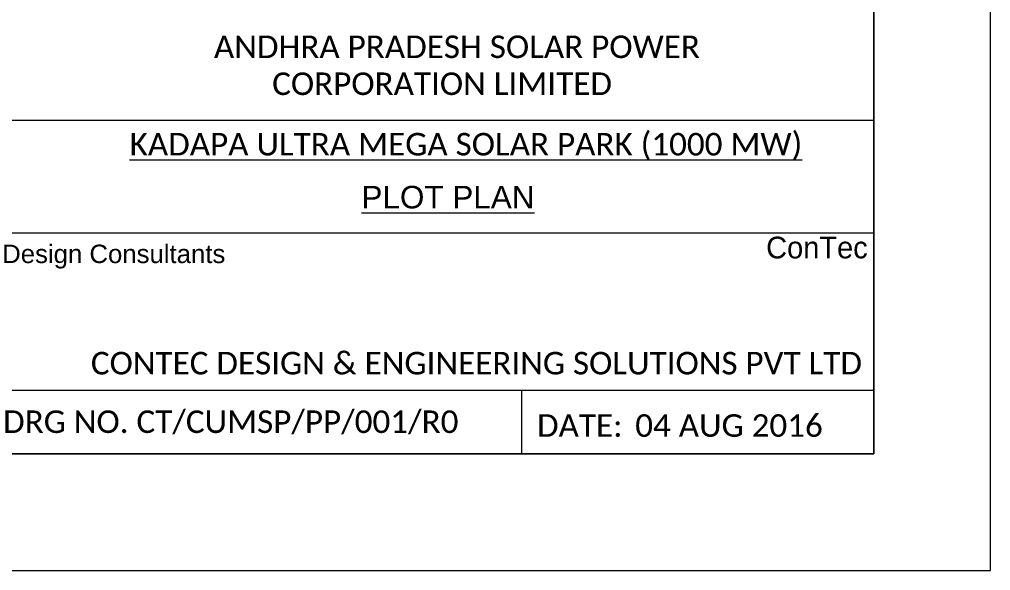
# Model space of a CAD drawing. Header units: metres. Extents: x 199095 to 216734, y 1644234 to 1657008.
# Drawn here: x 212570 to 216734, y 1644234 to 1646596 of the extents above; entities that cross this region are included whole.
import ezdxf
from ezdxf.enums import TextEntityAlignment as Align

# ---------------------------------------------------------------- set-up
doc = ezdxf.new("R2010")
doc.units = ezdxf.units.M
doc.layers.add('STREAM', color=141, linetype='Continuous', lineweight=0)
doc.layers.add('text', color=7, linetype='Continuous')
doc.styles.add('ARI', font='arial.ttf')
doc.styles.get("Standard").update_dxf_attribs({"font": 'ARIALN.TTF'})
doc.styles.add('style5', font='MTCORSVA.TTF')

msp = doc.modelspace()

# ---------------------------------------------------------------- linework, layer by layer
at = {"linetype": 'Continuous', "lineweight": 9, "ltscale": 50}
msp.add_lwpolyline([(212452.3, 1646645.8), (216233.6, 1646645.8), (216233.6, 1644733.9), (212452.3, 1644733.9)], close=True, dxfattribs=at)
for points in [[(212452.3, 1646163.8), (216233.6, 1646163.8)], [(212452.3, 1645681.7), (216233.6, 1645681.7)], [(212452.3, 1645006.9), (216233.6, 1645006.9)], [(214722.5, 1645006.9), (214722.5, 1644733.9)]]:
    msp.add_lwpolyline(points, dxfattribs=at)
at = {"layer": 'STREAM', "linetype": 'ByBlock', "lineweight": 9}
msp.add_lwpolyline([(199094.7, 1644233.9), (216733.6, 1644233.9), (216733.6, 1657000), (199094.7, 1657000)], close=True, dxfattribs=at)
msp.add_lwpolyline([(213350, 1656500), (199594.7, 1656500), (199594.7, 1644733.9), (216233.6, 1644733.9), (216233.6, 1656500), (213719.5, 1656500)], dxfattribs=at)

# ---------------------------------------------------------------- texts
at = {"linetype": 'Continuous', "lineweight": 9, "ltscale": 50, "style": 'ARI'}
msp.add_text('Design Consultants', height=78.975, dxfattribs=at).set_placement((212974.7, 1645581.3), align=Align.MIDDLE)
at = {"linetype": 'Continuous', "lineweight": 9, "ltscale": 50, "char_height": 105.3, "width": 5665.14, "attachment_point": 1}
for s, insert in [('{\\fCalibri|b0|i0|c0|p34;\\H0.91667x;ANDHRA PRADESH SOLAR POWER }', (213404.2, 1646526.7)), ('{\\fCalibri|b0|i0|c0|p34;\\H0.91667x;CORPORATION LIMITED\\fArial|b0|i0|c0|p34;\\H1.0909x; \\P\\fCalibri|b0|i0|c0|p34;\\H0.91667x; }', (213654, 1646368.4)), ('{\\fCalibri|b0|i0|c0|p34;\\H0.91667x;\\LKADAPA ULTRA MEGA SOLAR PARK (1000 MW)}', (213042.8, 1646109.3)), ('{\\fArial|b0|i0|c0|p34;\\H0.91667x;\\LPLOT PLAN}', (214036.6, 1645882.5)), ('{\\fCalibri|b0|i0|c0|p34;\\H0.91667x;CONTEC DESIGN & ENGINEERING SOLUTIONS PVT LTD\\H1x; }', (212876.6, 1645171)), ('{\\fCalibri|b0|i0|c0|p34;\\H0.91667x;DRG NO. CT/CUMSP/PP/001/R0}', (212500.3, 1644920.1)), ('{\\fCalibri|b0|i0|c0|p34;\\H0.91667x;DATE:^I04 AUG 2016}', (214789.1, 1644903.7))]:
    msp.add_mtext(s, dxfattribs=dict(at, insert=insert))
at = {"layer": 'text', "lineweight": 9, "style": 'style5'}
msp.add_text('ConTec', height=93, dxfattribs=at).set_placement((215989.2, 1645618.3, -385), align=Align.MIDDLE)

doc.saveas('drawing.dxf')
